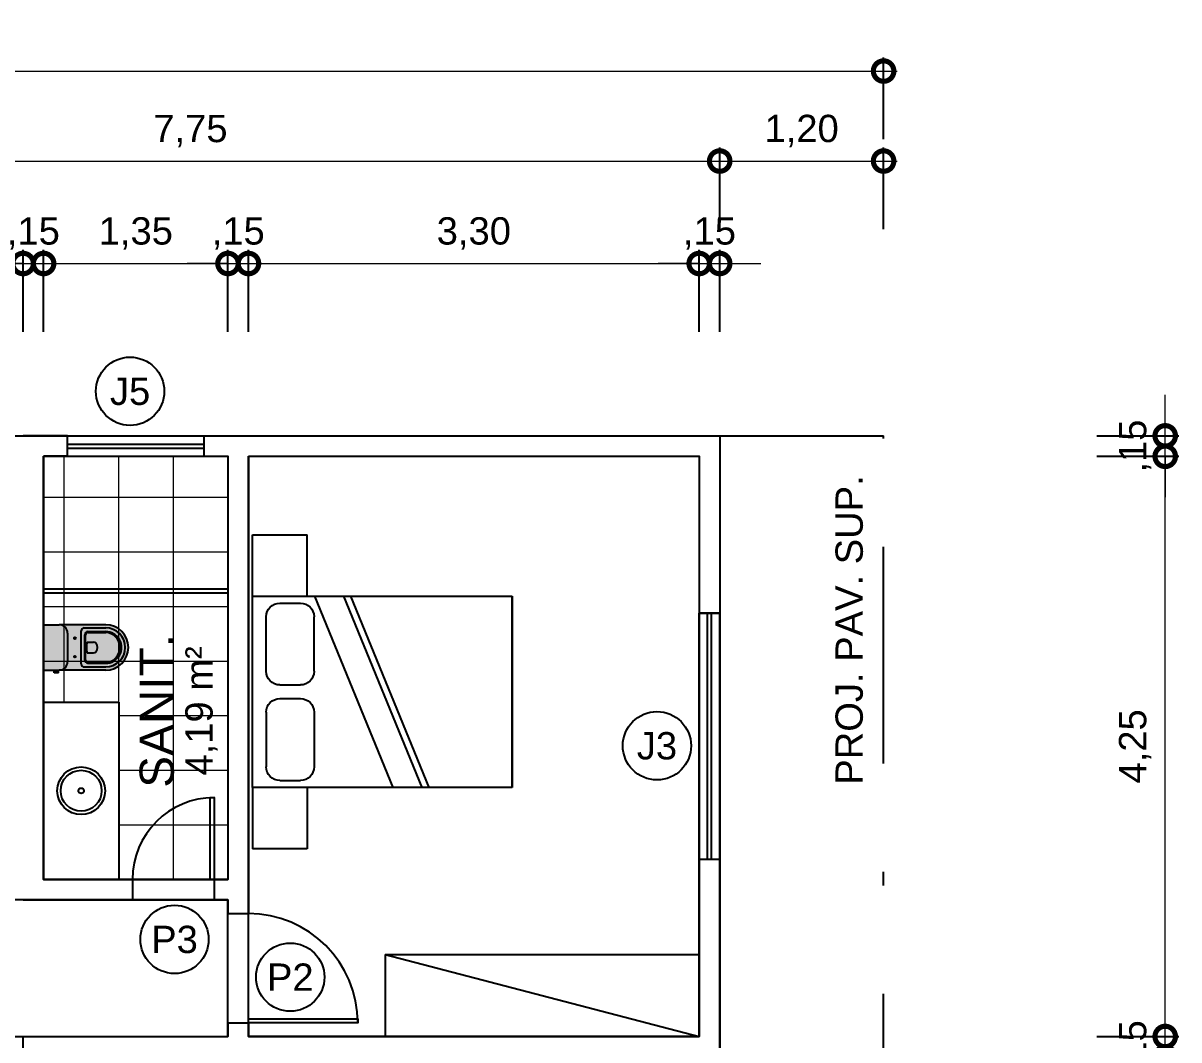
# Model space of a CAD drawing. Header units: metres. Extents: x 47728 to 47950, y 23373 to 23541.
# Drawn here: x 47744.99 to 47753.45, y 23425.49 to 23432.94 of the extents above; entities that cross this region are included whole.
import ezdxf
from ezdxf.enums import TextEntityAlignment as Align

# ---------------------------------------------------------------- set-up
doc = ezdxf.new("R2010")
doc.units = ezdxf.units.M
doc.header["$LTSCALE"] = 0.25
doc.header["$PDMODE"] = 96
doc.linetypes.add('DASHDOT2', pattern=[12.7, 6.35, -3.175, 0, -3.175])
doc.layers.add('ARQ_0_AREAS', color=7, linetype='Continuous', true_color=0x5a1694, plot=False)
for name, color, linetype in [('ARQ_ALV CT', 4, 'Continuous'), ('ARQ_ALV VS', 2, 'Continuous'), ('ARQ_ESQ CT', 30, 'Continuous'), ('ARQ_MOB 01', 1, 'Continuous'), ('ARQ_PISO 01', 1, 'Continuous'), ('ARQ_PROJ SUP', 1, 'DASHDOT2'), ('ARQ_SAN 01', 1, 'Continuous'), ('ARQ_SAN 02', 2, 'Continuous'), ('ARQ_SIMB 01', 1, 'Continuous'), ('ARQ_TXT 01', 1, 'Continuous'), ('LOUÇA', 2, 'Continuous'), ('SIMB_02', 2, 'Continuous'), ('SIMB_TXT', 1, 'Continuous')]:
    doc.layers.add(name, color=color, linetype=linetype)
doc.layers.add('ARQ_CINZA 03', color=252, linetype='Continuous', lineweight=9)
doc.layers.add('ARQ_COTA_AZUL', color=5, linetype='Continuous', lineweight=20, true_color=0x0000ff)
doc.styles.add('Annot_2.0mm', font='arial.ttf', dxfattribs={"height": 2})
doc.styles.add('Annot_2.5mm', font='arial.ttf', dxfattribs={"height": 2.5})
doc.styles.add('cota', font='arial.ttf')
doc.styles.add('SIMB', font='arial.ttf')
doc.dimstyles.new('Info 01 - annot', dxfattribs={"dimtxt": 2, "dimasz": 3, "dimexe": 1, "dimexo": 1, "dimgap": 1, "dimtad": 1, "dimzin": 4, "dimtxsty": 'cota', "dimblk": 'DOTSMALL', "dimcen": 2, "dimdle": 1, "dimclrd": 256, "dimclre": 256, "dimclrt": 1, "dimazin": 2, "dimtfac": 0.09, "dimtix": 1, "dimtmove": 2, "dimatfit": 2, "dimfxl": 5, "dimfxlon": 1, "dimtolj": 1, "dimtzin": 4, "dimlwd": -1, "dimarcsym": 1})

# ---------------------------------------------------------------- blocks, each defined once
blk = doc.blocks.new('VASO_BELL')
at = {"true_color": 0xffffff}
h = blk.add_hatch(color=7, dxfattribs=at)
h.dxf.hatch_style = 1
edge = h.paths.add_edge_path()
edge.add_line((0, 0), (0.37, 0))
edge.add_line((0.37, 0), (0.37, -0.126))
edge.add_line((0.37, -0.126), (0.37, -0.505))
edge.add_arc((0.185, -0.505), 0.185, 180, 360, ccw=False)
edge.add_line((0, -0.505), (0, -0.126))
edge.add_line((0, -0.126), (0, 0))
h = blk.add_hatch(color=7, dxfattribs=at)
h.dxf.hatch_style = 1
h.paths.add_polyline_path([(-0.0067, -0.0855), (-0.0217, -0.0855), (-0.0217, -0.1205), (-0.0067, -0.1205)])
h = blk.add_hatch(color=7, dxfattribs=at)
h.dxf.hatch_style = 1
h.paths.add_polyline_path([(0, -0.089), (-0.0067, -0.089), (-0.0067, -0.1171), (0, -0.1171)])
at = {"layer": 'ARQ_SAN 01'}
for p, q in [((0.0565, -0.3611), (0.0565, -0.505)), ((0.0625, -0.3611), (0.0625, -0.505)), ((0.0815, -0.3361), (0.2885, -0.3361)), ((0.0815, -0.3421), (0.2885, -0.3421)), ((0.141, -0.3532), (0.141, -0.4061)), ((0.229, -0.3532), (0.229, -0.4061)), ((0.3075, -0.3611), (0.3075, -0.505)), ((0.3135, -0.3611), (0.3135, -0.505))]:
    blk.add_line(p, q, dxfattribs=at)
for centre in [(0.11, -0.255), (0.26, -0.255)]:
    blk.add_circle(centre, 0.0075, dxfattribs=at)
for centre, radius, start, end in [((0.0815, -0.3611), 0.025, 90, 180), ((0.0815, -0.3611), 0.019, 90, 180), ((0.1911, -0.5922), 0.2442, 91.42642, 101.83306), ((0.1789, -0.5922), 0.2442, 78.16694, 88.57358), ((0.2885, -0.3611), 0.025, 0, 90), ((0.2885, -0.3611), 0.019, 0, 90), ((0.168, -0.4061), 0.027, 180, 229.16778), ((0.185, -0.3864), 0.053, 229.16778, 310.83222), ((0.202, -0.4061), 0.027, 310.83222, 0), ((0.185, -0.5055), 0.1285, 179.77728, 0.22272), ((0.185, -0.4994), 0.1226, 182.60055, 357.39945)]:
    blk.add_arc(centre, radius, start, end, dxfattribs=at)
at = {"layer": 'ARQ_SAN 02'}
for p, q in [((0, 0), (0, -0.126)), ((0, 0), (0.37, 0)), ((0.37, 0), (0.37, -0.126)), ((-0.0217, -0.0855), (-0.0065, -0.0855)), ((-0.0217, -0.1205), (-0.0217, -0.0855)), ((-0.0067, -0.1205), (-0.0067, -0.0855)), ((0, -0.089), (-0.0067, -0.089)), ((-0.0217, -0.1205), (-0.0067, -0.1205)), ((0, -0.1171), (-0.0067, -0.1171)), ((0, -0.505), (0, -0.126)), ((0.37, -0.505), (0.37, -0.126)), ((0.301, -0.195), (0.069, -0.195)), ((0.026, -0.3311), (0.026, -0.505)), ((0.051, -0.3061), (0.319, -0.3061)), ((0.344, -0.3311), (0.344, -0.505))]:
    blk.add_line(p, q, dxfattribs=at)
for centre, radius, start, end in [((0.069, -0.126), 0.069, 180, 270), ((0.301, -0.126), 0.069, 270, 0), ((0.051, -0.3311), 0.025, 90, 180), ((0.319, -0.3311), 0.025, 0, 90), ((0.185, -0.505), 0.185, 180, 0), ((0.185, -0.505), 0.159, 180, 0)]:
    blk.add_arc(centre, radius, start, end, dxfattribs=at)
blk = doc.blocks.new('_DotSmall')
at = {"color": 0, "linetype": 'ByBlock', "const_width": 0.5}
blk.add_lwpolyline([(-0.0625, 0, 1), (0.0625, 0, 1)], format="xyb", close=True, dxfattribs=at)
blk = doc.blocks.new('*D1002')
at = {"layer": 'ARQ_COTA_AZUL', "lineweight": -2, "transparency": 16777216}
for p, q in [((47742.4904, 23430.6753), (47742.4904, 23431.2753)), ((47744.9904, 23430.6753), (47744.9904, 23431.2753))]:
    blk.add_line(p, q, dxfattribs=at)
at = {"layer": 'ARQ_COTA_AZUL', "transparency": 16777216}
blk.add_line((47742.3904, 23431.1753), (47745.0904, 23431.1753), dxfattribs=at)
at = {"layer": 'Defpoints', "color": 0, "transparency": 16777216}
for p in [(47744.9904, 23431.1753), (47742.4904, 23429.9128), (47744.9904, 23429.9128)]:
    blk.add_point(p, dxfattribs=at)
at = {"layer": 'ARQ_COTA_AZUL', "transparency": 16777216, "xscale": 0.3, "yscale": 0.3, "zscale": 0.3, "rotation": 180}
blk.add_blockref('_DotSmall', (47742.4904, 23431.1753), dxfattribs=at)
at = {"layer": 'ARQ_COTA_AZUL', "transparency": 16777216, "xscale": 0.3, "yscale": 0.3, "zscale": 0.3}
blk.add_blockref('_DotSmall', (47744.9904, 23431.1753), dxfattribs=at)
at = {"layer": 'ARQ_COTA_AZUL', "color": 1, "transparency": 16777216, "insert": (47743.7404, 23431.3955), "char_height": 0.2, "attachment_point": 5, "style": 'cota'}
blk.add_mtext('\\A1;2,50', dxfattribs=at)
blk = doc.blocks.new('*D1006')
at = {"layer": 'ARQ_COTA_AZUL', "lineweight": -2, "transparency": 16777216}
for p, q in [((47744.9904, 23430.6753), (47744.9904, 23431.2753)), ((47745.1404, 23430.6753), (47745.1404, 23431.2753))]:
    blk.add_line(p, q, dxfattribs=at)
at = {"layer": 'ARQ_COTA_AZUL', "transparency": 16777216}
for p, q in [((47744.9904, 23431.1753), (47744.6904, 23431.1753)), ((47744.9904, 23431.1753), (47745.1404, 23431.1753)), ((47745.1404, 23431.1753), (47745.4404, 23431.1753))]:
    blk.add_line(p, q, dxfattribs=at)
at = {"layer": 'Defpoints', "color": 0, "transparency": 16777216}
for p in [(47745.1404, 23431.1753), (47744.9904, 23429.9128), (47745.1404, 23429.7628)]:
    blk.add_point(p, dxfattribs=at)
at = {"layer": 'ARQ_COTA_AZUL', "transparency": 16777216, "xscale": 0.3, "yscale": 0.3, "zscale": 0.3}
blk.add_blockref('_DotSmall', (47744.9904, 23431.1753), dxfattribs=at)
at = {"layer": 'ARQ_COTA_AZUL', "transparency": 16777216, "xscale": 0.3, "yscale": 0.3, "zscale": 0.3, "rotation": 180}
blk.add_blockref('_DotSmall', (47745.1404, 23431.1753), dxfattribs=at)
at = {"layer": 'ARQ_COTA_AZUL', "color": 1, "transparency": 16777216, "insert": (47745.0654, 23431.3955), "char_height": 0.2, "attachment_point": 5, "style": 'cota'}
blk.add_mtext('\\A1;,15', dxfattribs=at)
blk = doc.blocks.new('*D1010')
at = {"layer": 'ARQ_COTA_AZUL', "lineweight": -2, "transparency": 16777216}
for p, q in [((47745.1404, 23430.6753), (47745.1404, 23431.2753)), ((47746.4904, 23430.6753), (47746.4904, 23431.2753))]:
    blk.add_line(p, q, dxfattribs=at)
at = {"layer": 'ARQ_COTA_AZUL', "transparency": 16777216}
blk.add_line((47745.0404, 23431.1753), (47746.5904, 23431.1753), dxfattribs=at)
at = {"layer": 'Defpoints', "color": 0, "transparency": 16777216}
for p in [(47746.4904, 23431.1753), (47745.1404, 23429.7628), (47746.4904, 23429.7628)]:
    blk.add_point(p, dxfattribs=at)
at = {"layer": 'ARQ_COTA_AZUL', "transparency": 16777216, "xscale": 0.3, "yscale": 0.3, "zscale": 0.3, "rotation": 180}
blk.add_blockref('_DotSmall', (47745.1404, 23431.1753), dxfattribs=at)
at = {"layer": 'ARQ_COTA_AZUL', "transparency": 16777216, "xscale": 0.3, "yscale": 0.3, "zscale": 0.3}
blk.add_blockref('_DotSmall', (47746.4904, 23431.1753), dxfattribs=at)
at = {"layer": 'ARQ_COTA_AZUL', "color": 1, "transparency": 16777216, "insert": (47745.8154, 23431.3955), "char_height": 0.2, "attachment_point": 5, "style": 'cota'}
blk.add_mtext('\\A1;1,35', dxfattribs=at)
blk = doc.blocks.new('*D1014')
at = {"layer": 'ARQ_COTA_AZUL', "lineweight": -2, "transparency": 16777216}
for p, q in [((47746.4904, 23430.6753), (47746.4904, 23431.2753)), ((47746.6404, 23430.6753), (47746.6404, 23431.2753))]:
    blk.add_line(p, q, dxfattribs=at)
at = {"layer": 'ARQ_COTA_AZUL', "transparency": 16777216}
for p, q in [((47746.4904, 23431.1753), (47746.1904, 23431.1753)), ((47746.4904, 23431.1753), (47746.6404, 23431.1753)), ((47746.6404, 23431.1753), (47746.9404, 23431.1753))]:
    blk.add_line(p, q, dxfattribs=at)
at = {"layer": 'Defpoints', "color": 0, "transparency": 16777216}
for p in [(47746.6404, 23431.1753), (47746.4904, 23429.7628), (47746.6404, 23429.7628)]:
    blk.add_point(p, dxfattribs=at)
at = {"layer": 'ARQ_COTA_AZUL', "transparency": 16777216, "xscale": 0.3, "yscale": 0.3, "zscale": 0.3}
blk.add_blockref('_DotSmall', (47746.4904, 23431.1753), dxfattribs=at)
at = {"layer": 'ARQ_COTA_AZUL', "transparency": 16777216, "xscale": 0.3, "yscale": 0.3, "zscale": 0.3, "rotation": 180}
blk.add_blockref('_DotSmall', (47746.6404, 23431.1753), dxfattribs=at)
at = {"layer": 'ARQ_COTA_AZUL', "color": 1, "transparency": 16777216, "insert": (47746.5654, 23431.3955), "char_height": 0.2, "attachment_point": 5, "style": 'cota'}
blk.add_mtext('\\A1;,15', dxfattribs=at)
blk = doc.blocks.new('*D1018')
at = {"layer": 'ARQ_COTA_AZUL', "lineweight": -2, "transparency": 16777216}
for p, q in [((47746.6404, 23430.6753), (47746.6404, 23431.2753)), ((47749.9404, 23430.6753), (47749.9404, 23431.2753))]:
    blk.add_line(p, q, dxfattribs=at)
at = {"layer": 'ARQ_COTA_AZUL', "transparency": 16777216}
blk.add_line((47746.5404, 23431.1753), (47750.0404, 23431.1753), dxfattribs=at)
at = {"layer": 'Defpoints', "color": 0, "transparency": 16777216}
for p in [(47749.9404, 23431.1753), (47746.6404, 23429.7628), (47749.9404, 23429.7628)]:
    blk.add_point(p, dxfattribs=at)
at = {"layer": 'ARQ_COTA_AZUL', "transparency": 16777216, "xscale": 0.3, "yscale": 0.3, "zscale": 0.3, "rotation": 180}
blk.add_blockref('_DotSmall', (47746.6404, 23431.1753), dxfattribs=at)
at = {"layer": 'ARQ_COTA_AZUL', "transparency": 16777216, "xscale": 0.3, "yscale": 0.3, "zscale": 0.3}
blk.add_blockref('_DotSmall', (47749.9404, 23431.1753), dxfattribs=at)
at = {"layer": 'ARQ_COTA_AZUL', "color": 1, "transparency": 16777216, "insert": (47748.2904, 23431.3955), "char_height": 0.2, "attachment_point": 5, "style": 'cota'}
blk.add_mtext('\\A1;3,30', dxfattribs=at)
blk = doc.blocks.new('*D1022')
at = {"layer": 'ARQ_COTA_AZUL', "lineweight": -2, "transparency": 16777216}
for p, q in [((47749.9404, 23430.6753), (47749.9404, 23431.2753)), ((47750.0904, 23430.6753), (47750.0904, 23431.2753))]:
    blk.add_line(p, q, dxfattribs=at)
at = {"layer": 'ARQ_COTA_AZUL', "transparency": 16777216}
for p, q in [((47749.9404, 23431.1753), (47749.6404, 23431.1753)), ((47749.9404, 23431.1753), (47750.0904, 23431.1753)), ((47750.0904, 23431.1753), (47750.3904, 23431.1753))]:
    blk.add_line(p, q, dxfattribs=at)
at = {"layer": 'Defpoints', "color": 0, "transparency": 16777216}
for p in [(47750.0904, 23431.1753), (47750.0904, 23429.9128), (47749.9404, 23429.7628)]:
    blk.add_point(p, dxfattribs=at)
at = {"layer": 'ARQ_COTA_AZUL', "transparency": 16777216, "xscale": 0.3, "yscale": 0.3, "zscale": 0.3}
blk.add_blockref('_DotSmall', (47749.9404, 23431.1753), dxfattribs=at)
at = {"layer": 'ARQ_COTA_AZUL', "transparency": 16777216, "xscale": 0.3, "yscale": 0.3, "zscale": 0.3, "rotation": 180}
blk.add_blockref('_DotSmall', (47750.0904, 23431.1753), dxfattribs=at)
at = {"layer": 'ARQ_COTA_AZUL', "color": 1, "transparency": 16777216, "insert": (47750.0154, 23431.3955), "char_height": 0.2, "attachment_point": 5, "style": 'cota'}
blk.add_mtext('\\A1;,15', dxfattribs=at)
blk = doc.blocks.new('*D898')
at = {"layer": 'ARQ_COTA_AZUL', "lineweight": -2, "transparency": 16777216}
for p, q in [((47742.3404, 23431.4259), (47742.3404, 23432.0259)), ((47750.0904, 23431.4259), (47750.0904, 23432.0259))]:
    blk.add_line(p, q, dxfattribs=at)
at = {"layer": 'ARQ_COTA_AZUL', "transparency": 16777216}
blk.add_line((47742.2404, 23431.9259), (47750.1904, 23431.9259), dxfattribs=at)
at = {"layer": 'Defpoints', "color": 0, "transparency": 16777216}
for p in [(47750.0904, 23431.9259), (47742.3404, 23429.9128), (47750.0904, 23429.9128)]:
    blk.add_point(p, dxfattribs=at)
at = {"layer": 'ARQ_COTA_AZUL', "transparency": 16777216, "xscale": 0.3, "yscale": 0.3, "zscale": 0.3, "rotation": 180}
blk.add_blockref('_DotSmall', (47742.3404, 23431.9259), dxfattribs=at)
at = {"layer": 'ARQ_COTA_AZUL', "transparency": 16777216, "xscale": 0.3, "yscale": 0.3, "zscale": 0.3}
blk.add_blockref('_DotSmall', (47750.0904, 23431.9259), dxfattribs=at)
at = {"layer": 'ARQ_COTA_AZUL', "color": 1, "transparency": 16777216, "insert": (47746.2154, 23432.1457), "char_height": 0.2, "attachment_point": 5, "style": 'cota'}
blk.add_mtext('\\A1;7,75', dxfattribs=at)
blk = doc.blocks.new('*D906')
at = {"layer": 'ARQ_COTA_AZUL', "lineweight": -2, "transparency": 16777216}
for p, q in [((47737.4904, 23432.085), (47737.4904, 23432.685)), ((47751.2904, 23432.085), (47751.2904, 23432.685))]:
    blk.add_line(p, q, dxfattribs=at)
at = {"layer": 'ARQ_COTA_AZUL', "transparency": 16777216}
blk.add_line((47737.3904, 23432.585), (47751.3904, 23432.585), dxfattribs=at)
at = {"layer": 'Defpoints', "color": 0, "transparency": 16777216}
for p in [(47751.2904, 23432.585), (47751.2904, 23429.9128), (47737.4904, 23428.6628)]:
    blk.add_point(p, dxfattribs=at)
at = {"layer": 'ARQ_COTA_AZUL', "transparency": 16777216, "xscale": 0.3, "yscale": 0.3, "zscale": 0.3, "rotation": 180}
blk.add_blockref('_DotSmall', (47737.4904, 23432.585), dxfattribs=at)
at = {"layer": 'ARQ_COTA_AZUL', "transparency": 16777216, "xscale": 0.3, "yscale": 0.3, "zscale": 0.3}
blk.add_blockref('_DotSmall', (47751.2904, 23432.585), dxfattribs=at)
at = {"layer": 'ARQ_COTA_AZUL', "color": 1, "transparency": 16777216, "insert": (47744.3904, 23432.8052), "char_height": 0.2, "attachment_point": 5, "style": 'cota'}
blk.add_mtext('\\A1;13,80', dxfattribs=at)
blk = doc.blocks.new('*U22')
at = {"layer": 'SIMB_02'}
blk.add_circle((0, 0), 2.5, dxfattribs=at)
at = {"layer": 'SIMB_TXT', "style": 'SIMB'}
blk.add_attdef('CDESQ', text='', height=2, dxfattribs=at).set_placement((0, 0), align=Align.MIDDLE_CENTER)
blk = doc.blocks.new('CAMA 180')
at = {"layer": 'ARQ_MOB 01'}
for p, q in [((0.4, 1.15), (0, 1.15)), ((0, 0.7), (0, 1.15)), ((0.4, 0.7), (0.4, 1.15)), ((1.9, 0.7), (0, 0.7)), ((0, 0.7), (0, -0.7)), ((0.4525, -0.7), (1.026, 0.7)), ((0.665, -0.7), (1.2385, 0.7)), ((0.7181, -0.7), (1.2916, 0.7)), ((1.9, -0.7), (1.9, 0.7)), ((1.9, 0.7), (1.9, -0.7)), ((0.2, 0.6501), (0.35, 0.6501)), ((0.1, 0.1501), (0.1, 0.5501)), ((0.45, 0.1501), (0.45, 0.5501)), ((0.2, 0.0501), (0.35, 0.0501)), ((0.2, -0.0501), (0.35, -0.0501)), ((0.1, -0.1501), (0.1, -0.5501)), ((0.45, -0.1501), (0.45, -0.5501)), ((0.2, -0.6501), (0.35, -0.6501)), ((0, -0.7), (1.9, -0.7)), ((0, -0.7), (0, -1.15)), ((0.4, -0.7), (0.4, -1.15)), ((0, -1.15), (0.4, -1.15))]:
    blk.add_line(p, q, dxfattribs=at)
for centre, start, end in [((0.2, 0.5501), 90, 180), ((0.35, 0.5501), 0, 90), ((0.2, 0.1501), 180, 270), ((0.35, 0.1501), 270, 0), ((0.2, -0.1501), 90, 180), ((0.35, -0.1501), 0, 90), ((0.2, -0.5501), 180, 270), ((0.35, -0.5501), 270, 0)]:
    blk.add_arc(centre, 0.1, start, end, dxfattribs=at)
blk = doc.blocks.new('*D1059')
at = {"layer": 'ARQ_COTA_AZUL', "transparency": 16777216}
for p, q in [((47753.3523, 23425.5128), (47753.3523, 23425.8128)), ((47753.3523, 23425.3628), (47753.3523, 23425.5128)), ((47753.3523, 23425.3628), (47753.3523, 23425.0628))]:
    blk.add_line(p, q, dxfattribs=at)
at = {"layer": 'ARQ_COTA_AZUL', "lineweight": -2, "transparency": 16777216}
for p, q in [((47752.8523, 23425.5128), (47753.4523, 23425.5128)), ((47752.8523, 23425.3628), (47753.4523, 23425.3628))]:
    blk.add_line(p, q, dxfattribs=at)
at = {"layer": 'Defpoints', "color": 0, "transparency": 16777216}
for p in [(47749.9404, 23425.5128), (47753.3523, 23425.5128), (47749.9404, 23425.3628)]:
    blk.add_point(p, dxfattribs=at)
at = {"layer": 'ARQ_COTA_AZUL', "transparency": 16777216, "xscale": 0.3, "yscale": 0.3, "zscale": 0.3}
for p, rotation in [((47753.3523, 23425.5128), 270), ((47753.3523, 23425.3628), 90)]:
    blk.add_blockref('_DotSmall', p, dxfattribs=dict(at, rotation=rotation))
at = {"layer": 'ARQ_COTA_AZUL', "color": 1, "transparency": 16777216, "insert": (47753.1321, 23425.4378), "char_height": 0.2, "attachment_point": 5, "rotation": 90, "style": 'cota'}
blk.add_mtext('\\A1;,15', dxfattribs=at)
blk = doc.blocks.new('*D1060')
at = {"layer": 'ARQ_COTA_AZUL', "transparency": 16777216}
blk.add_line((47753.3523, 23425.4128), (47753.3523, 23429.8628), dxfattribs=at)
at = {"layer": 'ARQ_COTA_AZUL', "lineweight": -2, "transparency": 16777216}
for p, q in [((47752.8523, 23429.7628), (47753.4523, 23429.7628)), ((47752.8523, 23425.5128), (47753.4523, 23425.5128))]:
    blk.add_line(p, q, dxfattribs=at)
at = {"layer": 'Defpoints', "color": 0, "transparency": 16777216}
for p in [(47749.9404, 23429.7628), (47753.3523, 23429.7628), (47749.9404, 23425.5128)]:
    blk.add_point(p, dxfattribs=at)
at = {"layer": 'ARQ_COTA_AZUL', "transparency": 16777216, "xscale": 0.3, "yscale": 0.3, "zscale": 0.3}
for p, rotation in [((47753.3523, 23429.7628), 90), ((47753.3523, 23425.5128), 270)]:
    blk.add_blockref('_DotSmall', p, dxfattribs=dict(at, rotation=rotation))
at = {"layer": 'ARQ_COTA_AZUL', "color": 1, "transparency": 16777216, "insert": (47753.1321, 23427.6378), "char_height": 0.2, "attachment_point": 5, "rotation": 90, "style": 'cota'}
blk.add_mtext('\\A1;4,25', dxfattribs=at)
blk = doc.blocks.new('*D1061')
at = {"layer": 'ARQ_COTA_AZUL', "transparency": 16777216}
for p, q in [((47753.3523, 23429.9128), (47753.3523, 23430.2128)), ((47753.3523, 23429.7628), (47753.3523, 23429.9128)), ((47753.3523, 23429.7628), (47753.3523, 23429.4628))]:
    blk.add_line(p, q, dxfattribs=at)
at = {"layer": 'ARQ_COTA_AZUL', "lineweight": -2, "transparency": 16777216}
for p, q in [((47752.8523, 23429.9128), (47753.4523, 23429.9128)), ((47752.8523, 23429.7628), (47753.4523, 23429.7628))]:
    blk.add_line(p, q, dxfattribs=at)
at = {"layer": 'Defpoints', "color": 0, "transparency": 16777216}
for p in [(47750.0904, 23429.9128), (47753.3523, 23429.9128), (47749.9404, 23429.7628)]:
    blk.add_point(p, dxfattribs=at)
at = {"layer": 'ARQ_COTA_AZUL', "transparency": 16777216, "xscale": 0.3, "yscale": 0.3, "zscale": 0.3}
for p, rotation in [((47753.3523, 23429.9128), 270), ((47753.3523, 23429.7628), 90)]:
    blk.add_blockref('_DotSmall', p, dxfattribs=dict(at, rotation=rotation))
at = {"layer": 'ARQ_COTA_AZUL', "color": 1, "transparency": 16777216, "insert": (47753.1321, 23429.8378), "char_height": 0.2, "attachment_point": 5, "rotation": 90, "style": 'cota'}
blk.add_mtext('\\A1;,15', dxfattribs=at)
blk = doc.blocks.new('*D1062')
at = {"layer": 'ARQ_COTA_AZUL', "lineweight": -2, "transparency": 16777216}
for p, q in [((47750.0904, 23431.4259), (47750.0904, 23432.0259)), ((47751.2904, 23431.4259), (47751.2904, 23432.0259))]:
    blk.add_line(p, q, dxfattribs=at)
at = {"layer": 'ARQ_COTA_AZUL', "transparency": 16777216}
blk.add_line((47749.9904, 23431.9259), (47751.3904, 23431.9259), dxfattribs=at)
at = {"layer": 'Defpoints', "color": 0, "transparency": 16777216}
for p in [(47751.2904, 23431.9259), (47750.0904, 23429.9128), (47751.2904, 23429.9128)]:
    blk.add_point(p, dxfattribs=at)
at = {"layer": 'ARQ_COTA_AZUL', "transparency": 16777216, "xscale": 0.3, "yscale": 0.3, "zscale": 0.3, "rotation": 180}
blk.add_blockref('_DotSmall', (47750.0904, 23431.9259), dxfattribs=at)
at = {"layer": 'ARQ_COTA_AZUL', "transparency": 16777216, "xscale": 0.3, "yscale": 0.3, "zscale": 0.3}
blk.add_blockref('_DotSmall', (47751.2904, 23431.9259), dxfattribs=at)
at = {"layer": 'ARQ_COTA_AZUL', "color": 1, "transparency": 16777216, "insert": (47750.6904, 23432.1461), "char_height": 0.2, "attachment_point": 5, "style": 'cota'}
blk.add_mtext('\\A1;1,20', dxfattribs=at)
blk = doc.blocks.new('*D1071')
at = {"layer": 'ARQ_COTA_AZUL', "transparency": 16777216}
for p, q in [((47753.3523, 23425.5128), (47753.3523, 23425.8128)), ((47753.3523, 23425.3628), (47753.3523, 23425.5128)), ((47753.3523, 23425.3628), (47753.3523, 23425.0628))]:
    blk.add_line(p, q, dxfattribs=at)
at = {"layer": 'ARQ_COTA_AZUL', "lineweight": -2, "transparency": 16777216}
for p, q in [((47752.8523, 23425.5128), (47753.4523, 23425.5128)), ((47752.8523, 23425.3628), (47753.4523, 23425.3628))]:
    blk.add_line(p, q, dxfattribs=at)
at = {"layer": 'Defpoints', "color": 0, "transparency": 16777216}
for p in [(47749.9404, 23425.5128), (47753.3523, 23425.5128), (47749.9404, 23425.3628)]:
    blk.add_point(p, dxfattribs=at)
at = {"layer": 'ARQ_COTA_AZUL', "transparency": 16777216, "xscale": 0.3, "yscale": 0.3, "zscale": 0.3}
for p, rotation in [((47753.3523, 23425.5128), 270), ((47753.3523, 23425.3628), 90)]:
    blk.add_blockref('_DotSmall', p, dxfattribs=dict(at, rotation=rotation))
at = {"layer": 'ARQ_COTA_AZUL', "color": 1, "transparency": 16777216, "insert": (47753.1321, 23425.4378), "char_height": 0.2, "attachment_point": 5, "rotation": 90, "style": 'cota'}
blk.add_mtext('\\A1;,15', dxfattribs=at)

msp = doc.modelspace()

# ---------------------------------------------------------------- hatches: boundary and pattern name
at = {"layer": 'ARQ_CINZA 03'}
h = msp.add_hatch(dxfattribs=at)
h.set_pattern_fill('_USER', color=256, scale=0.4, angle=270, double=1, pattern_type=0)
h.set_pattern_definition([(270, (47746.49043, 23426.66282), (0.4, -2e-16), []), (0, (47746.49043, 23426.66282), (0, 0.4), [])])
h.paths.add_polyline_path([(47746.4904, 23429.7628), (47745.1404, 23429.7628), (47745.1404, 23427.9628), (47745.6904, 23427.9628), (47745.6904, 23426.6628), (47746.4904, 23426.6628)])

# ---------------------------------------------------------------- linework, layer by layer
at = {"layer": 'ARQ_0_AREAS'}
for points in [[(47737.4904, 23428.6628), (47742.3404, 23428.6628), (47742.3404, 23429.9128), (47750.0904, 23429.9128), (47750.0904, 23420.9628), (47742.3404, 23420.9628), (47742.3404, 23422.2128), (47737.4904, 23422.2128)], [(47745.1404, 23429.7628), (47746.4904, 23429.7628), (47746.4904, 23426.6628), (47745.1404, 23426.6628)], [(47746.6404, 23429.7628), (47749.9404, 23429.7628), (47749.9404, 23425.5128), (47746.6404, 23425.5128)], [(47742.4904, 23425.5128), (47746.4904, 23425.5128), (47746.4904, 23426.5128), (47742.4904, 23426.5128)]]:
    msp.add_lwpolyline(points, close=True, dxfattribs=at)
at = {"layer": 'ARQ_ALV CT'}
for p, q in [((47745.3154, 23429.9128), (47744.9904, 23429.9128)), ((47745.3154, 23429.9128), (47746.3154, 23429.9128)), ((47746.3154, 23429.9128), (47750.0904, 23429.9128)), ((47750.0904, 23429.9128), (47750.0904, 23428.6128)), ((47745.3154, 23429.7628), (47745.1404, 23429.7628)), ((47745.1404, 23429.7628), (47745.1404, 23426.6628)), ((47745.3154, 23429.7628), (47746.3154, 23429.7628)), ((47746.3154, 23429.7628), (47746.4904, 23429.7628)), ((47746.4904, 23429.7628), (47746.4904, 23426.6628)), ((47746.6404, 23429.7628), (47746.6404, 23426.4128)), ((47746.6404, 23429.7628), (47749.9404, 23429.7628)), ((47749.9404, 23429.7628), (47749.9404, 23428.6128)), ((47750.0904, 23428.6128), (47749.9404, 23428.6128)), ((47749.9404, 23428.6128), (47750.0904, 23428.6128)), ((47749.9404, 23426.8128), (47750.0904, 23426.8128)), ((47749.9404, 23425.5128), (47749.9404, 23426.8128)), ((47750.0904, 23424.5628), (47750.0904, 23426.8128)), ((47745.1404, 23426.6628), (47745.7904, 23426.6628)), ((47745.7904, 23426.6628), (47745.7904, 23426.5128)), ((47745.7904, 23426.6628), (47745.7904, 23426.5128)), ((47746.3904, 23426.6628), (47746.3904, 23426.5128)), ((47746.3904, 23426.6628), (47746.3904, 23426.5128)), ((47746.3904, 23426.6628), (47746.4904, 23426.6628)), ((47744.9904, 23426.5128), (47745.1404, 23426.5128)), ((47745.1404, 23426.5128), (47745.7904, 23426.5128)), ((47746.3904, 23426.5128), (47746.4904, 23426.5128)), ((47746.4904, 23426.5128), (47746.4904, 23426.4128)), ((47746.4904, 23426.4128), (47746.6404, 23426.4128)), ((47746.4904, 23425.6128), (47746.6404, 23425.6128)), ((47746.4904, 23425.6128), (47746.4904, 23425.5128)), ((47746.6404, 23425.6128), (47746.6404, 23425.5128)), ((47744.9904, 23425.3628), (47744.9904, 23425.5128)), ((47744.9904, 23425.5128), (47746.4904, 23425.5128)), ((47746.6404, 23425.5128), (47749.9404, 23425.5128))]:
    msp.add_line(p, q, dxfattribs=at)
at = {"layer": 'ARQ_ALV VS'}
for p, q in [((47749.9404, 23426.8128), (47749.9404, 23428.6128)), ((47750.0904, 23426.8128), (47750.0904, 23428.6128))]:
    msp.add_line(p, q, dxfattribs=at)
at = {"layer": 'ARQ_ESQ CT'}
for p, q in [((47745.1404, 23428.7928), (47746.4904, 23428.7928)), ((47745.1404, 23428.7628), (47746.4904, 23428.7628)), ((47750.0004, 23426.8128), (47750.0004, 23428.6128)), ((47750.0304, 23426.8128), (47750.0304, 23428.6128))]:
    msp.add_line(p, q, dxfattribs=at)
for points in [[(47746.3904, 23426.6628), (47746.3604, 23426.6628), (47746.3604, 23427.2628), (47746.3904, 23427.2628)], [(47746.6404, 23425.6128), (47746.6404, 23425.6428), (47747.4404, 23425.6428), (47747.4404, 23425.6128)]]:
    msp.add_lwpolyline(points, close=True, dxfattribs=at)
at = {"layer": 'ARQ_MOB 01', "linetype": 'Continuous'}
for q in [(47749.9404, 23426.1128), (47747.6404, 23425.5128), (47749.9404, 23425.5128)]:
    msp.add_line((47747.6404, 23426.1128), q, dxfattribs=at)
at = {"layer": 'ARQ_PISO 01'}
for p, q in [((47745.7904, 23426.6628), (47746.3904, 23426.6628)), ((47745.7904, 23426.5128), (47746.3904, 23426.5128)), ((47746.4904, 23425.6128), (47746.4904, 23426.4128)), ((47746.6404, 23425.6128), (47746.6404, 23426.4128))]:
    msp.add_line(p, q, dxfattribs=at)
at = {"layer": 'ARQ_PROJ SUP'}
for p, q in [((47745.3154, 23429.7628), (47745.3154, 23429.9128)), ((47746.3154, 23429.7628), (47746.3154, 23429.9128)), ((47750.0904, 23429.9128), (47751.2904, 23429.9128)), ((47751.2904, 23420.9628), (47751.2904, 23429.9128)), ((47745.3154, 23429.8528), (47746.3154, 23429.8528)), ((47745.3154, 23429.8228), (47746.3154, 23429.8228))]:
    msp.add_line(p, q, dxfattribs=at)
at = {"layer": 'ARQ_SAN 02'}
for p, q in [((47745.1404, 23427.9628), (47745.6904, 23427.9628)), ((47745.6904, 23427.9628), (47745.6904, 23426.6628))]:
    msp.add_line(p, q, dxfattribs=at)
for radius in [0.175, 0.15, 0.02]:
    msp.add_circle((47745.4154, 23427.3128), radius, dxfattribs=at)
at = {"layer": 'ARQ_SIMB 01'}
for centre, radius, start, end in [((47746.3904, 23426.6628), 0.6, 90, 180), ((47746.6404, 23425.6128), 0.8, 0, 90)]:
    msp.add_arc(centre, radius, start, end, dxfattribs=at)

# ---------------------------------------------------------------- block references
at = {"xscale": 0.1, "yscale": 0.1, "zscale": 0.1}
for p, values in [((47745.7737, 23430.2393), {'CDESQ': 'J5'}), ((47749.6311, 23427.6425), {'CDESQ': 'J3'}), ((47746.0989, 23426.224), {'CDESQ': 'P3'}), ((47746.9464, 23425.9475), {'CDESQ': 'P2'})]:
    msp.add_blockref('*U22', p, dxfattribs=at).add_auto_attribs(values)
at = {"layer": 'ARQ_MOB 01', "linetype": 'Continuous', "xscale": -1, "rotation": 180}
msp.add_blockref('CAMA 180', (47746.6704, 23428.0378), dxfattribs=at)
at = {"layer": 'LOUÇA', "xscale": 0.900000000000091, "yscale": 0.900000000000091, "zscale": 0.900000000000091, "rotation": 89.99999999999999}
msp.add_blockref('VASO_BELL', (47745.1404, 23428.1963), dxfattribs=at)

# ---------------------------------------------------------------- texts
at = {"layer": 'ARQ_TXT 01', "rotation": 90}
for s, insert, char_height, width, attachment_point, style in [('PROJ. PAV. SUP.', (47750.9381, 23427.3573), 0.2, 3.021958, 1, 'Annot_2.0mm'), ('\\pxqc;SANIT.', (47746.0969, 23427.8977), 0.25, 2.39713, 8, 'Annot_2.5mm'), ('4,19 m²', (47746.178, 23427.8977), 0.2, 3.091835, 2, 'Annot_2.0mm')]:
    msp.add_mtext(s, dxfattribs=dict(at, insert=insert, char_height=char_height, width=width, attachment_point=attachment_point, style=style))

# ---------------------------------------------------------------- dimensions: what is measured, and where the dimension line sits
at = {"layer": 'ARQ_COTA_AZUL'}
for base, p1, p2, picture, middle in [((47751.2904, 23432.585), (47737.4904, 23428.6628), (47751.2904, 23429.9128), '*D906', (47744.3904, 23432.8052)), ((47750.0904, 23431.9259), (47742.3404, 23429.9128), (47750.0904, 23429.9128), '*D898', (47746.2154, 23432.1457)), ((47751.2904, 23431.9259), (47750.0904, 23429.9128), (47751.2904, 23429.9128), '*D1062', (47750.6904, 23432.1461)), ((47744.9904, 23431.1753), (47742.4904, 23429.9128), (47744.9904, 23429.9128), '*D1002', (47743.7404, 23431.3955)), ((47745.1404, 23431.1753), (47744.9904, 23429.9128), (47745.1404, 23429.7628), '*D1006', (47745.0654, 23431.3955)), ((47746.4904, 23431.1753), (47745.1404, 23429.7628), (47746.4904, 23429.7628), '*D1010', (47745.8154, 23431.3955)), ((47746.6404, 23431.1753), (47746.4904, 23429.7628), (47746.6404, 23429.7628), '*D1014', (47746.5654, 23431.3955)), ((47749.9404, 23431.1753), (47746.6404, 23429.7628), (47749.9404, 23429.7628), '*D1018', (47748.2904, 23431.3955)), ((47750.0904, 23431.1753), (47749.9404, 23429.7628), (47750.0904, 23429.9128), '*D1022', (47750.0154, 23431.3955))]:
    dim = msp.add_linear_dim(base=base, p1=p1, p2=p2, dimstyle='Info 01 - annot', override={"dimscale": 0}, dxfattribs=at)
    dim.commit()
    dim.dimension.update_dxf_attribs({"geometry": picture, "text_midpoint": middle})
for base, p1, p2, picture, middle in [((47753.3523, 23429.9128), (47749.9404, 23429.7628), (47750.0904, 23429.9128), '*D1061', (47753.1321, 23429.8378)), ((47753.3523, 23429.7628), (47749.9404, 23425.5128), (47749.9404, 23429.7628), '*D1060', (47753.1321, 23427.6378)), ((47753.3523, 23425.5128), (47749.9404, 23425.3628), (47749.9404, 23425.5128), '*D1059', (47753.1321, 23425.4378)), ((47753.3523, 23425.5128), (47749.9404, 23425.3628), (47749.9404, 23425.5128), '*D1071', (47753.1321, 23425.4378))]:
    dim = msp.add_linear_dim(base=base, p1=p1, p2=p2, angle=90, dimstyle='Info 01 - annot', dxfattribs=at)
    dim.commit()
    dim.dimension.update_dxf_attribs({"geometry": picture, "text_midpoint": middle})

doc.saveas('drawing.dxf')
